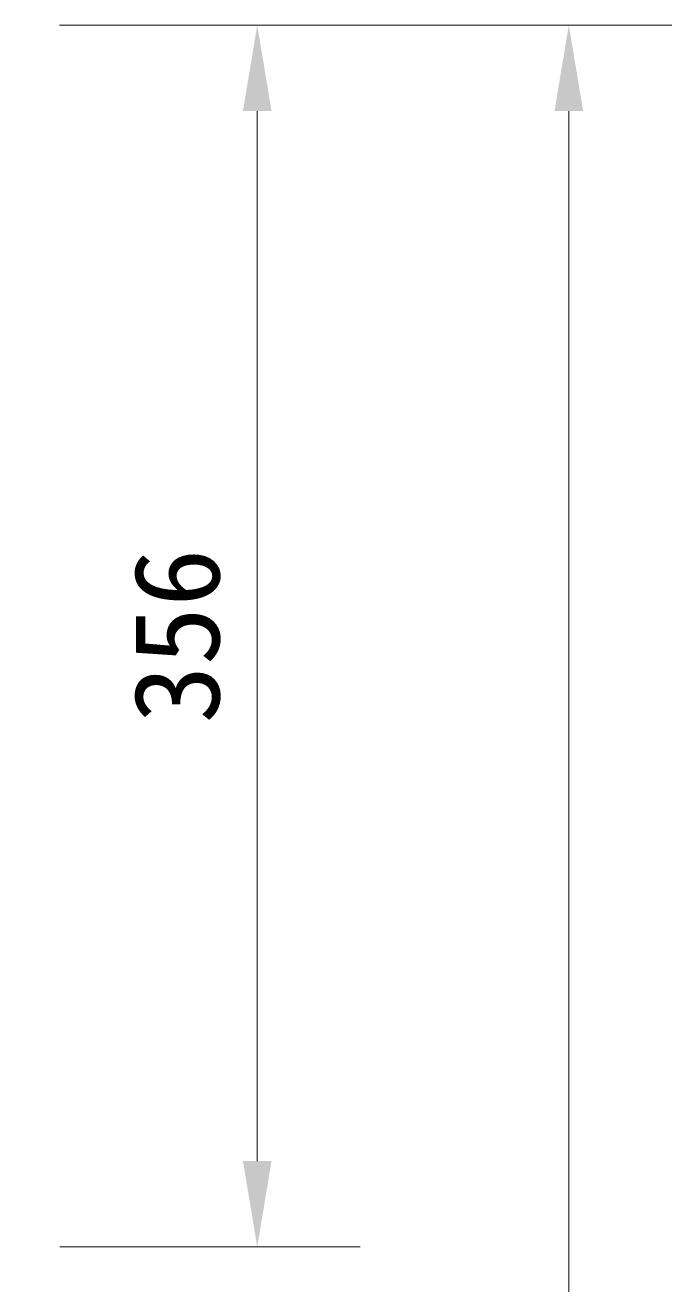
# Model space of a CAD drawing. Header units: centimetres. Extents: x 1966 to 8787, y 7398 to 12383.
# Drawn here: x 8598.4 to 8786.8, y 9543.4 to 9910.7 of the extents above; entities that cross this region are included whole.
import ezdxf

# ---------------------------------------------------------------- set-up
doc = ezdxf.new("R2010")
doc.units = ezdxf.units.CM
doc.header["$PDMODE"] = 35
doc.styles.add('文2.5', font='kaiu.ttf', dxfattribs={"height": 2.5})
doc.dimstyles.new('DIM2.5', dxfattribs={"dimtxt": 2.5, "dimasz": 2.5, "dimexe": 3, "dimexo": 1, "dimgap": 1, "dimtad": 1, "dimdec": 1, "dimdsep": 46, "dimtxsty": '文2.5', "dimcen": 0, "dimadec": 0, "dimazin": 0, "dimtfac": 1, "dimtdec": 1, "dimtmove": 0, "dimatfit": 3, "dimfxl": 1, "dimlwd": 15, "dimlwe": 15, "dimarcsym": 0})

# ---------------------------------------------------------------- blocks, each defined once
blk = doc.blocks.new('*D181')
at = {"color": 0, "linetype": 'Continuous', "lineweight": 15, "transparency": 16777216}
for p, q in [((8608.47, 9910.73), (8696.01, 9910.73)), ((8666.01, 9579.73), (8666.01, 9885.73)), ((8608.47, 9554.73), (8696.01, 9554.73))]:
    blk.add_line(p, q, dxfattribs=at)
at = {"color": 0, "transparency": 16777216}
for points in [[(8661.85, 9885.73), (8670.18, 9885.73), (8666.01, 9910.73)], [(8661.85, 9579.73), (8670.18, 9579.73), (8666.01, 9554.73)]]:
    blk.add_solid(points, dxfattribs=at)
at = {"layer": 'DEFPOINTS', "color": 0, "transparency": 16777216}
for p in [(8598.47, 9910.73), (8666.01, 9910.73), (8598.47, 9554.73)]:
    blk.add_point(p, dxfattribs=at)
at = {"color": 0, "transparency": 16777216, "insert": (8642.68, 9732.73), "char_height": 25, "attachment_point": 5, "rotation": 90, "style": '文2.5'}
blk.add_mtext('356', dxfattribs=at)
blk = doc.blocks.new('*D182')
at = {"color": 0, "linetype": 'Continuous', "lineweight": 15, "transparency": 16777216}
for p, q in [((8608.41, 9910.73), (8786.79, 9910.73)), ((8756.79, 8859.73), (8756.79, 9885.73)), ((8608.41, 8834.73), (8786.79, 8834.73))]:
    blk.add_line(p, q, dxfattribs=at)
at = {"color": 0, "transparency": 16777216}
for points in [[(8752.63, 9885.73), (8760.96, 9885.73), (8756.79, 9910.73)], [(8752.63, 8859.73), (8760.96, 8859.73), (8756.79, 8834.73)]]:
    blk.add_solid(points, dxfattribs=at)
at = {"layer": 'DEFPOINTS', "color": 0, "transparency": 16777216}
for p in [(8598.41, 9910.73), (8756.79, 9910.73), (8598.41, 8834.73)]:
    blk.add_point(p, dxfattribs=at)
at = {"color": 0, "transparency": 16777216, "insert": (8733.47, 9372.73), "char_height": 25, "attachment_point": 5, "rotation": 90, "style": '文2.5'}
blk.add_mtext('1076', dxfattribs=at)

msp = doc.modelspace()

# ---------------------------------------------------------------- dimensions: what is measured, and where the dimension line sits
for base, p1, p2, picture, middle in [((8756.79, 9910.73), (8598.41, 8834.73), (8598.41, 9910.73), '*D182', (8733.47, 9372.73)), ((8666.01, 9910.73), (8598.47, 9554.73), (8598.47, 9910.73), '*D181', (8642.68, 9732.73))]:
    dim = msp.add_linear_dim(base=base, p1=p1, p2=p2, angle=90, dimstyle='DIM2.5')
    dim.commit()
    dim.dimension.update_dxf_attribs({"geometry": picture, "text_midpoint": middle})

doc.saveas('drawing.dxf')
